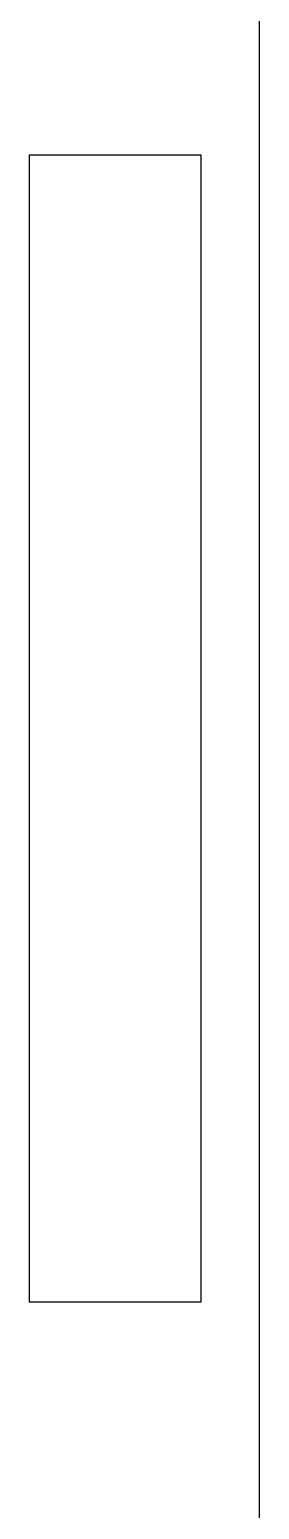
# Model space of a CAD drawing. Header units: millimetres. Extents: x -250 to 4, y -26 to 51.
# Drawn here: x 0.01 to 4.01, y -1.1 to 24.67 of the extents above; entities that cross this region are included whole.
import ezdxf

# ---------------------------------------------------------------- set-up
doc = ezdxf.new("R2010")
doc.units = ezdxf.units.MM
doc.layers.add('1', color=7, linetype='CONTINUOUS')

msp = doc.modelspace()

# ---------------------------------------------------------------- linework, layer by layer
at = {"layer": '1', "color": 0}
for p, q in [((4.01, -26.466), (4.01, 51.466)), ((0.01, 2.51), (0.01, 22.49)), ((0.01, 22.49), (2.99, 22.49)), ((2.99, 22.49), (2.99, 2.51)), ((2.99, 2.51), (0.01, 2.51))]:
    msp.add_line(p, q, dxfattribs=at)

doc.saveas('drawing.dxf')
